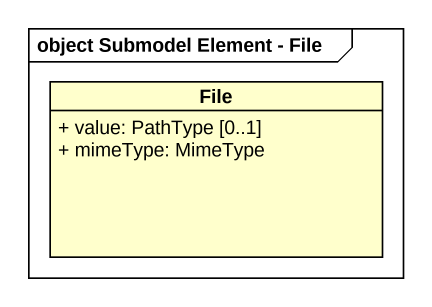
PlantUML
@startuml
mainframe object Submodel Element - File
hide circle
hide empty members
skinparam classAttributeIconSize 0
class "File" as File_ {
  + value: PathType [0..1]
  + mimeType: MimeType
}
@enduml
